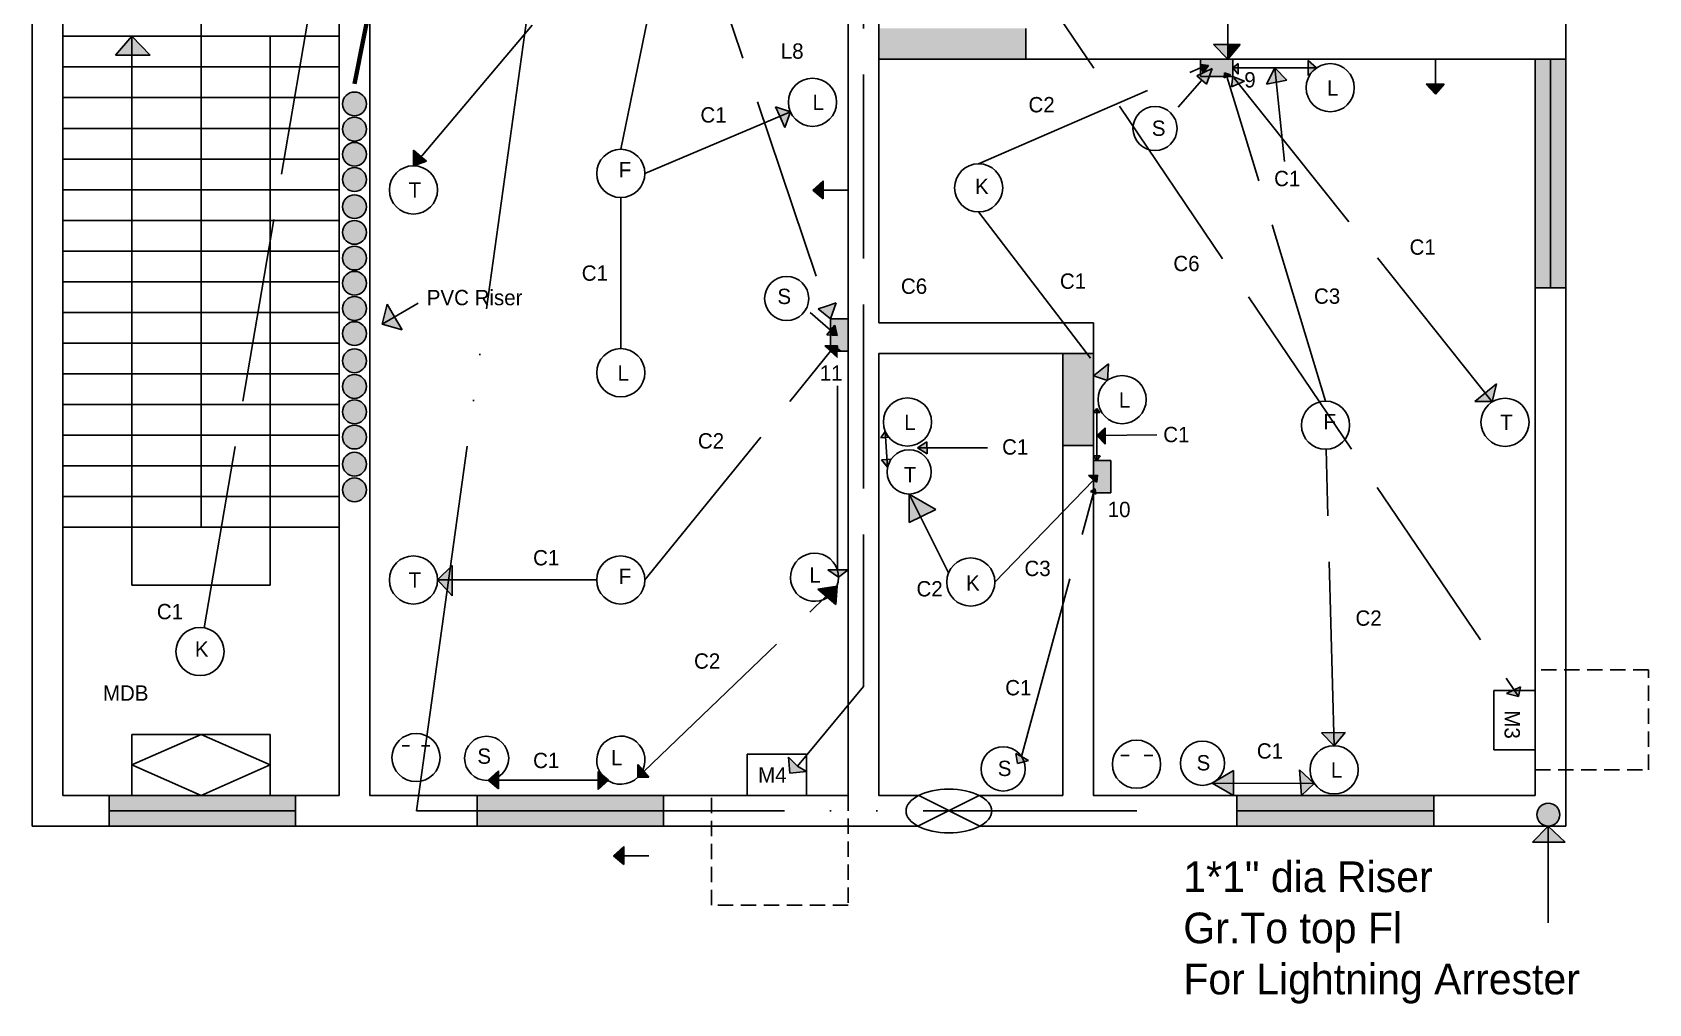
# Model space of a CAD drawing. Header units: inches. Extents: x -201 to 326, y -113 to 769.
# Drawn here: x -201 to 326, y -113 to 204 of the extents above; entities that cross this region are included whole.
import ezdxf

# ---------------------------------------------------------------- set-up
doc = ezdxf.new("R2010")
doc.units = ezdxf.units.IN
doc.header["$LTSCALE"] = 5
doc.header["$MEASUREMENT"] = 0
for name, pattern in [('ACAD_ISO02W100', [15, 12, -3]), ('ACAD_ISO05W100', [33, 24, -3, 0, -3, 0, -3]), ('DASHED2', [0.375, 0.25, -0.125]), ('DASHEDX2', [1.5, 1, -0.5])]:
    doc.linetypes.add(name, pattern=pattern)

msp = doc.modelspace()

# ---------------------------------------------------------------- hatches: boundary and pattern name
at = {"linetype": 'DASHED2'}
h = msp.add_hatch(color=4, dxfattribs=at)
h.paths.add_polyline_path([(255.93, -49.84), (191.75, -49.84), (191.75, -54.84), (255.93, -54.84)])
h.paths.add_polyline_path([(255.93, -44.84), (191.75, -44.84), (191.75, -49.84), (255.93, -49.84)])
h.paths.add_polyline_path([(298.96, 195.16), (293.96, 195.16), (293.96, 120.55), (298.96, 120.55)])
h.paths.add_polyline_path([(293.96, 195.16), (288.96, 195.16), (288.96, 120.55), (293.96, 120.55)])
h.paths.add_polyline_path([(-65.79, 708.16), (-103.52, 708.16), (-103.52, 703.16), (-65.79, 703.16)])
h.paths.add_polyline_path([(-65.79, 703.16), (-103.52, 703.16), (-103.52, 698.16), (-65.79, 698.16)])
at = {"linetype": 'ACAD_ISO02W100'}
h = msp.add_hatch(color=3, dxfattribs=at)
h.paths.add_polyline_path([(-99.63, 508.04), (-99.63, 502.07), (-96.17, 504.62)])
h.paths.add_polyline_path([(-92.37, 507.41), (-99.63, 508.04), (-96.17, 504.62)])
h.paths.add_polyline_path([(-96.7, 528.3), (-99.63, 523.71), (-91.34, 524.89)])
h.paths.add_polyline_path([(-96.7, 528.3), (-100.93, 531), (-99.63, 523.71)])
h.paths.add_polyline_path([(-31.27, 630.72), (-33.03, 627.97), (-30.52, 626.84)])
h.paths.add_polyline_path([(-31.27, 630.72), (-36.38, 629.47), (-33.03, 627.97)])
h.paths.add_polyline_path([(163.52, 431.07), (157.85, 429.49), (160.28, 424.7)])
h.paths.add_polyline_path([(155.22, 434.69), (157.85, 429.49), (163.52, 431.07)])
h.paths.add_polyline_path([(282.25, -10.64), (281.67, -10.64), (279.59, -11.58), (283.58, -12.62)])
h.paths.add_polyline_path([(283.98, -10.64), (282.25, -10.64), (283.58, -12.62)])
h.paths.add_polyline_path([(284.21, -9.5), (282.11, -10.44), (282.25, -10.64), (283.98, -10.64)])
h.paths.add_polyline_path([(48.44, -35.28), (45.55, -32.34), (46.01, -37.54), (51.41, -37.07)])
at = {"linetype": 'DASHED2'}
h = msp.add_hatch(color=252, dxfattribs=at)
h.paths.add_polyline_path([(-4.53, 460.23), (-10.21, 460.23), (-10.21, 449.64), (-4.53, 449.64)])
h.paths.add_polyline_path([(-93.55, 468.85), (-104.13, 468.85), (-104.13, 463.16), (-93.55, 463.16)])
h.paths.add_polyline_path([(0.37, 513.16), (-10.21, 513.16), (-10.21, 507.47), (0.37, 507.47)])
h.paths.add_polyline_path([(60.51, 528.84), (49.93, 528.84), (49.93, 523.16), (60.51, 523.16)])
h.paths.add_polyline_path([(178.74, 528.84), (168.15, 528.84), (168.15, 523.16), (178.74, 523.16)])
h.paths.add_polyline_path([(192.5, 528.84), (181.92, 528.84), (181.92, 523.16), (192.5, 523.16)])
h.paths.add_polyline_path([(300.14, 528.84), (289.56, 528.84), (289.56, 523.16), (298.96, 523.16), (300.14, 523.16)])
h.paths.add_polyline_path([(150.65, 64.37), (144.96, 64.37), (144.96, 53.79), (150.65, 53.79)])
h.paths.add_polyline_path([(64.96, 110.51), (59.27, 110.51), (59.27, 99.93), (64.96, 99.93)])
h.paths.add_polyline_path([(190.39, 195.16), (179.81, 195.16), (179.81, 189.47), (190.39, 189.47)])
h.paths.add_polyline_path([(11.46, 255.16), (0.87, 255.16), (0.87, 249.47), (11.46, 249.47)])
h.paths.add_polyline_path([(182.96, 311.16), (177.27, 311.16), (177.27, 300.57), (182.96, 300.57)])
h.paths.add_polyline_path([(238.66, 316.85), (228.08, 316.85), (228.08, 311.17), (238.66, 311.17)])
h.paths.add_polyline_path([(-101.04, 261.03), (-106.73, 261.03), (-106.73, 250.44), (-101.04, 250.44)])
h = msp.add_hatch(color=7)
h.paths.add_polyline_path([(182.68, 189.47), (179.81, 189.47), (179.81, 190.27), (178.67, 189.72), (181.79, 186.98)])
h.paths.add_polyline_path([(183.62, 192.11), (179.81, 190.27), (179.81, 189.47), (182.68, 189.47)])
h.paths.add_polyline_path([(53.45, 528.84), (52.8, 528.84), (53.21, 526.01), (56.72, 526.39)])
h.paths.add_polyline_path([(52.72, 529.39), (52.8, 528.84), (53.45, 528.84)])
h.paths.add_polyline_path([(173.14, 528.84), (172.49, 528.84), (172.9, 526.01), (176.41, 526.39)])
h.paths.add_polyline_path([(172.41, 529.39), (172.49, 528.84), (173.14, 528.84)])
h.paths.add_polyline_path([(293.59, 528.84), (292.94, 528.84), (293.34, 526.01), (296.86, 526.39)])
h.paths.add_polyline_path([(292.86, 529.39), (292.94, 528.84), (293.59, 528.84)])
h.paths.add_polyline_path([(60.63, 108.45), (59.27, 106.85), (59.27, 105.22), (61.37, 105.07)])
h.paths.add_polyline_path([(59.27, 106.85), (57.98, 105.32), (59.27, 105.22)])
h.paths.add_polyline_path([(6.91, 252.29), (2.68, 251.84), (4.55, 249.47), (6.08, 249.47)])
h.paths.add_polyline_path([(6.08, 249.47), (4.55, 249.47), (5.66, 248.06)])
h.paths.add_polyline_path([(-4.53, 455.9), (-4.53, 452.89), (-1.01, 453.27)])
h.paths.add_polyline_path([(-4.53, 455.9), (-5.01, 456.26), (-4.53, 452.89)])
h = msp.add_hatch(color=42, dxfattribs=at)
h.paths.add_polyline_path([(192.96, 407.16), (182.96, 407.16), (182.96, 359.16), (192.96, 359.16)])
h.paths.add_polyline_path([(222.96, 523.16), (192.96, 523.16), (192.96, 513.16), (222.96, 513.16)])
h.paths.add_polyline_path([(109.79, 523.16), (61.79, 523.16), (61.79, 513.16), (109.79, 513.16)])
h.paths.add_polyline_path([(-10.21, 499.16), (-20.21, 499.16), (-20.21, 463.16), (-10.21, 463.16)])
h.paths.add_polyline_path([(-55.04, 463.16), (-91.04, 463.16), (-91.04, 453.16), (-55.04, 453.16)])
h.paths.add_polyline_path([(64.96, 265.16), (16.96, 265.16), (16.96, 255.16), (64.96, 255.16)])
h.paths.add_polyline_path([(144.96, 99.16), (134.96, 99.16), (134.96, 69.16), (144.96, 69.16)])
at = {"linetype": 'ACAD_ISO02W100'}
h = msp.add_hatch(color=1, dxfattribs=at)
h.paths.add_polyline_path([(61.02, 115.66), (57.89, 114.6), (59.27, 110.51)])
h.paths.add_polyline_path([(57.89, 114.6), (55.19, 113.74), (59.27, 110.51)])
h.paths.add_polyline_path([(11.46, 253.81), (9.76, 254.38), (9.92, 251.25), (11.46, 252.31)])
h.paths.add_polyline_path([(12.92, 253.32), (11.46, 253.81), (11.46, 252.31)])
h.paths.add_polyline_path([(6.21, 260.2), (5.55, 257.17), (5.36, 255.16), (6.33, 255.16), (9.23, 256.89)])
h.paths.add_polyline_path([(6.33, 255.16), (5.36, 255.16), (5.31, 254.54)])
h.paths.add_polyline_path([(-30.8, 264), (-35.04, 262.26), (-32.39, 258.03), (-31.71, 260.67)])
h.paths.add_polyline_path([(-42.53, 263.13), (-42.53, 260.48), (-42.15, 258.25), (-38.08, 260.48)])
h.paths.add_polyline_path([(-97.55, 263.57), (-101.04, 260.16), (-97.55, 260.18)])
h.paths.add_polyline_path([(-97.55, 260.18), (-101.04, 260.16), (-97.55, 256.6)])
h.paths.add_polyline_path([(-36.77, 270.81), (-36.8, 270.85), (-38.48, 270.85), (-40.27, 270.46), (-40.27, 269.99), (-38.13, 267.71)])
h.paths.add_polyline_path([(-40.27, 270.46), (-40.63, 270.38), (-40.27, 269.99)])
h.paths.add_polyline_path([(-52.09, 351.26), (-54.27, 346.03), (-51.29, 346.54)])
h.paths.add_polyline_path([(-52.09, 351.26), (-51.29, 346.54), (-48.39, 346.93)])
h.paths.add_polyline_path([(-36.9, 354.13), (-40.91, 355.19), (-37.99, 349.99)])
h.paths.add_polyline_path([(-35.85, 358.09), (-40.91, 355.19), (-36.9, 354.13)])
h.paths.add_polyline_path([(188.79, 303.39), (186.28, 299.83), (188.79, 299.83)])
h.paths.add_polyline_path([(188.79, 303.39), (188.79, 299.83), (191.76, 299.83)])
h.paths.add_polyline_path([(188.79, 199.92), (184.07, 199.92), (188.79, 195.16)])
h.paths.add_polyline_path([(-39.72, 364.33), (-23.88, 364.33), (-23.88, 356.83), (-39.72, 356.83)], flags=9)
h = msp.add_hatch(color=7)
h.paths.add_polyline_path([(-168.54, 202.58), (-173.89, 196.4), (-168.54, 196.4)])
h.paths.add_polyline_path([(-168.54, 202.58), (-168.54, 196.4), (-162.66, 196.4)])
at = {"linetype": 'DASHED2'}
msp.add_hatch(color=44, dxfattribs=at).paths.add_polyline_path([(122.96, 205.16), (74.96, 205.16), (74.96, 195.16), (122.96, 195.16)])
for color, points in [(1, [(192.75, 199.92), (188.79, 199.92), (188.79, 195.16)]), (256, [(179.81, 193.39), (180.69, 190.69), (182.44, 193.08)]), (256, [(60.63, 108.45), (59.27, 106.85), (59.27, 105.22), (61.37, 105.07)]), (256, [(61.47, 101.65), (59.27, 101.65), (59.27, 99.93), (61.47, 99.93)]), (256, [(61.34, 23.41), (55.12, 22.38), (61.01, 17.37)]), (256, [(-3.64, -34.75), (-3.58, -38.87), (-0.07, -38.89)]), (4, [(-176.02, -54.84), (-115.28, -54.84), (-115.28, -44.84), (-176.02, -44.84)]), (4, [(4.75, -44.84), (-55.99, -44.84), (-55.99, -54.84), (4.75, -54.84)])]:
    msp.add_hatch(color=color).paths.add_polyline_path(points)
h = msp.add_hatch(color=256)
h.paths.add_polyline_path([(190.39, 189.47), (190.01, 186.07), (192.3, 187.08)])
h.paths.add_polyline_path([(190.39, 189.47), (192.3, 187.08), (194.25, 187.93)])
h.paths.add_polyline_path([(192.17, 192.31), (190.39, 192.31), (192.17, 190.24)])
h.paths.add_polyline_path([(192.19, 193.68), (190.39, 192.31), (192.17, 192.31)])
h.paths.add_polyline_path([(217.7, 192.28), (214.97, 192.28), (214.97, 189.78), (216.11, 190.82, -0.069161)])
h.paths.add_polyline_path([(214.97, 194.65), (214.97, 192.28), (217.7, 192.28)])
h.paths.add_polyline_path([(147.08, 93.6), (144.96, 91.86), (149.53, 90.39)])
h.paths.add_polyline_path([(149.82, 95.85), (147.08, 93.6), (149.53, 90.39)])
h.paths.add_polyline_path([(84.84, 53.38), (88.57, 45.92), (93.61, 48.38)])
h.paths.add_polyline_path([(84.84, 53.38), (84.84, 44.1), (88.57, 45.92)])
h.paths.add_polyline_path([(77.67, 64.64), (75.84, 64.55), (77.82, 62.18)])
h.paths.add_polyline_path([(78.94, 64.7), (77.67, 64.64), (77.82, 62.18, -0.096881)])
h.paths.add_polyline_path([(78.94, 64.7, 0.096881), (77.82, 62.18)])
h.paths.add_polyline_path([(90.7, 68.5), (87.59, 68.5), (90.78, 66.52)])
h.paths.add_polyline_path([(90.62, 70.44), (87.59, 68.5), (90.7, 68.5)])
h.paths.add_polyline_path([(77.09, 73.73), (77.21, 71.86), (78.17, 71.95, -0.066561)])
h.paths.add_polyline_path([(77.09, 73.73), (75.61, 71.72), (77.21, 71.86)])
h.paths.add_polyline_path([(77.09, 73.73, 0.066561), (78.17, 71.95)])
h.paths.add_polyline_path([(121.49, -32.18), (119.7, -31.17), (120.2, -34.46), (122.33, -33.86, 0.06544)])
h.paths.add_polyline_path([(121.49, -32.18, -0.06544), (122.33, -33.86), (123.75, -33.46)])
h.paths.add_polyline_path([(190.61, -40.84), (183.7, -40.81), (190.64, -44.84)])
h.paths.add_polyline_path([(190.57, -36.76), (184.16, -40.56, -0.018212), (183.7, -40.81), (190.61, -40.84)])
h.paths.add_polyline_path([(216.95, -40.97), (212.49, -40.95), (212.78, -44.84)])
h.paths.add_polyline_path([(212.15, -36.55), (212.49, -40.95), (216.95, -40.97)])
h.paths.add_polyline_path([(223.31, -24.41), (219.27, -24.43), (223.42, -28.66)])
h.paths.add_polyline_path([(226.99, -24.39), (223.31, -24.41), (223.42, -28.66)])
h.paths.add_polyline_path([(276.43, 89.27), (272.68, 86.28), (274.83, 83.59), (275.01, 83.59)])
h.paths.add_polyline_path([(272.68, 86.28), (269.32, 83.59), (274.83, 83.59)])
h = msp.add_hatch(color=256)
h.paths.add_polyline_path([(189.63, 190.01), (187.73, 190.68), (187.6, 189.47), (188.49, 189.47)])
h.paths.add_polyline_path([(188.49, 189.47), (187.6, 189.47), (187.55, 189.04)])
h = msp.add_hatch(color=256)
h.paths.add_polyline_path([(204.05, 192.3), (204.54, 187.57), (208.05, 188.29)])
h.paths.add_polyline_path([(204.05, 192.3), (201.39, 186.93), (204.54, 187.57)])
h = msp.add_hatch(color=256, dxfattribs=at)
h.paths.add_polyline_path([(253.45, 187.03), (256.46, 183.68), (256.46, 187.03)])
h.paths.add_polyline_path([(259.28, 187.03), (256.46, 187.03), (256.46, 183.68)])
h = msp.add_hatch(color=1)
edge = h.paths.add_edge_path()
edge.add_arc((-95.99, 180.53), 3.88, 0, 360)
h = msp.add_hatch(color=6)
edge = h.paths.add_edge_path()
edge.add_arc((-95.99, 54.74), 3.88, 0, 360)
edge = h.paths.add_edge_path()
edge.add_arc((-95.99, 63.11), 3.88, 0, 360)
edge = h.paths.add_edge_path()
edge.add_arc((-95.99, 71.96), 3.88, 0, 360)
edge = h.paths.add_edge_path()
edge.add_arc((-95.99, 80.17), 3.88, 0, 360)
edge = h.paths.add_edge_path()
edge.add_arc((-95.99, 88.45), 3.88, 0, 360)
edge = h.paths.add_edge_path()
edge.add_arc((-95.99, 96.82), 3.88, 0, 360)
edge = h.paths.add_edge_path()
edge.add_arc((-95.99, 105.67), 3.88, 0, 360)
edge = h.paths.add_edge_path()
edge.add_arc((-95.99, 113.87), 3.88, 0, 360)
edge = h.paths.add_edge_path()
edge.add_arc((-95.99, 122.08), 3.88, 0, 360)
edge = h.paths.add_edge_path()
edge.add_arc((-95.99, 130.3), 3.88, 0, 360)
edge = h.paths.add_edge_path()
edge.add_arc((-95.99, 138.68), 3.88, 0, 360)
edge = h.paths.add_edge_path()
edge.add_arc((-95.99, 147.05), 3.88, 0, 360)
edge = h.paths.add_edge_path()
edge.add_arc((-95.99, 155.9), 3.88, 0, 360)
edge = h.paths.add_edge_path()
edge.add_arc((-95.99, 164.11), 3.88, 0, 360)
edge = h.paths.add_edge_path()
edge.add_arc((-95.99, 172.31), 3.88, 0, 360)
edge = h.paths.add_edge_path()
edge.add_arc((-95.99, 180.53), 3.88, 0, 360)
h = msp.add_hatch(color=256)
h.paths.add_polyline_path([(46.12, 178), (42.72, 176.56), (44.32, 172.8)])
h.paths.add_polyline_path([(41.26, 179.59), (42.72, 176.56), (46.12, 178)])
h = msp.add_hatch(color=1)
edge = h.paths.add_edge_path()
edge.add_arc((-95.99, 54.74), 3.88, 0, 360)
edge = h.paths.add_edge_path()
edge.add_arc((-95.99, 63.11), 3.88, 0, 360)
edge = h.paths.add_edge_path()
edge.add_arc((-95.99, 71.96), 3.88, 0, 360)
edge = h.paths.add_edge_path()
edge.add_arc((-95.99, 80.17), 3.88, 0, 360)
edge = h.paths.add_edge_path()
edge.add_arc((-95.99, 88.45), 3.88, 0, 360)
edge = h.paths.add_edge_path()
edge.add_arc((-95.99, 96.82), 3.88, 0, 360)
edge = h.paths.add_edge_path()
edge.add_arc((-95.99, 105.67), 3.88, 0, 360)
edge = h.paths.add_edge_path()
edge.add_arc((-95.99, 113.87), 3.88, 0, 360)
edge = h.paths.add_edge_path()
edge.add_arc((-95.99, 122.08), 3.88, 0, 360)
edge = h.paths.add_edge_path()
edge.add_arc((-95.99, 130.3), 3.88, 0, 360)
edge = h.paths.add_edge_path()
edge.add_arc((-95.99, 138.68), 3.88, 0, 360)
edge = h.paths.add_edge_path()
edge.add_arc((-95.99, 147.05), 3.88, 0, 360)
edge = h.paths.add_edge_path()
edge.add_arc((-95.99, 155.9), 3.88, 0, 360)
edge = h.paths.add_edge_path()
edge.add_arc((-95.99, 164.11), 3.88, 0, 360)
edge = h.paths.add_edge_path()
edge.add_arc((-95.99, 172.31), 3.88, 0, 360)
edge = h.paths.add_edge_path()
edge.add_line((-85.38, 115.22), (-87, 108.73))
h = msp.add_hatch(color=256)
h.paths.add_polyline_path([(-74.26, 163.32), (-76.77, 165.44), (-76.77, 160.36)])
h.paths.add_polyline_path([(-72.52, 161.85), (-74.26, 163.32), (-76.77, 160.36)])
h = msp.add_hatch(color=0, dxfattribs=at)
h.paths.add_polyline_path([(56.84, 155.42), (53.48, 152.42), (56.84, 152.42)])
h.paths.add_polyline_path([(56.84, 149.6), (56.84, 152.42), (53.48, 152.42)])
h = msp.add_hatch(color=1)
edge = h.paths.add_edge_path()
edge.add_arc((-95.99, 130.3), 3.88, 0, 360)
at = {"linetype": 'ByBlock'}
h = msp.add_hatch(color=0, dxfattribs=at)
h.paths.add_polyline_path([(-85.38, 115.22), (-87, 108.73), (-82.95, 111.11)])
h.paths.add_polyline_path([(-82.95, 111.11), (-87, 108.73), (-80.44, 106.86)])
h = msp.add_hatch(color=256)
h.paths.add_polyline_path([(61.5, 99.93), (59.27, 99.93), (61.5, 97.92)])
h.paths.add_polyline_path([(61.47, 101.65), (59.27, 101.65), (59.27, 99.93), (61.47, 99.93)])
h.paths.add_polyline_path([(59.27, 101.65), (57.36, 101.65), (59.27, 99.93)])
h = msp.add_hatch(color=256)
h.paths.add_polyline_path([(61.47, 100.79), (61.47, 99.93), (61.5, 99.93), (62.64, 99.93)])
h.paths.add_polyline_path([(61.47, 100.79), (60.31, 99.93), (61.47, 99.93)])
at = {"linetype": 'ACAD_ISO02W100'}
h = msp.add_hatch(color=1, dxfattribs=at)
h.paths.add_polyline_path([(146.05, 65.82), (146.05, 65.86), (144.96, 65.86), (146.05, 64.37)])
h.paths.add_polyline_path([(147.17, 65.82), (146.05, 65.82), (146.05, 64.37)])
h.paths.add_polyline_path([(146.05, 81.3), (144.96, 80.01), (146.05, 79.99)])
h.paths.add_polyline_path([(146.05, 81.3), (146.05, 79.99), (147.08, 79.99)])
h = msp.add_hatch(color=1)
h.paths.add_polyline_path([(148.8, 72.52), (146.08, 72.5), (148.82, 69.69)])
h.paths.add_polyline_path([(148.8, 74.93), (146.08, 72.5), (148.8, 72.52)])
h = msp.add_hatch(color=256)
h.paths.add_polyline_path([(146.25, 59.59), (144.96, 59.54), (144.96, 57.92), (146.11, 57.22)])
h.paths.add_polyline_path([(144.96, 59.54), (143.35, 59.48), (144.96, 57.92)])
h.paths.add_polyline_path([(144.96, 54.75), (144.01, 54.19), (144.96, 53.79)])
h.paths.add_polyline_path([(145.69, 53.79), (144.96, 53.79), (145.75, 53.39)])
h.paths.add_polyline_path([(145.5, 55.07), (144.96, 54.75), (144.96, 53.79), (145.69, 53.79)])
h = msp.add_hatch(color=256)
h.paths.add_polyline_path([(-64.1, 25.38), (-68.91, 25.38), (-64.1, 20.21)])
h.paths.add_polyline_path([(-64.1, 30.13), (-68.91, 25.38), (-64.1, 25.38)])
h = msp.add_hatch(color=256)
h.paths.add_polyline_path([(64.96, 28.67), (61.5, 28.67, -0.078104), (61.87, 26.26)])
h.paths.add_polyline_path([(61.5, 28.67), (58.3, 28.67), (61.87, 26.26, 0.078104)])
at = {"linetype": 'DASHED2'}
h = msp.add_hatch(color=0, dxfattribs=at)
h.paths.add_polyline_path([(-49, -36.85), (-52.36, -39.85), (-49, -39.85)])
h.paths.add_polyline_path([(-49, -42.67), (-49, -39.85), (-52.36, -39.85)])
h = msp.add_hatch(color=0, dxfattribs=at)
h.paths.add_polyline_path([(-16.52, -42.86), (-13.16, -39.85), (-16.52, -39.85)])
h.paths.add_polyline_path([(-16.52, -37.03), (-16.52, -39.85), (-13.16, -39.85)])
at = {"lineweight": -2}
msp.add_hatch(color=5, dxfattribs=at).paths.add_polyline_path([(296.98, -51.12, 1), (289.53, -51.12, 1)])
h = msp.add_hatch(color=256, dxfattribs=at)
h.paths.add_polyline_path([(293.26, -54.84), (288.12, -60.12), (293.26, -60.12)])
h.paths.add_polyline_path([(293.26, -54.84), (293.26, -60.12), (298.8, -60.12)])
at = {"linetype": 'DASHED2'}
h = msp.add_hatch(color=0, dxfattribs=at)
h.paths.add_polyline_path([(-8.13, -61.53), (-11.49, -64.54), (-8.13, -64.54)])
h.paths.add_polyline_path([(-8.13, -67.36), (-8.13, -64.54), (-11.49, -64.54)])

# ---------------------------------------------------------------- linework, layer by layer
for p, q in [((-201.04, 463.16), (-201.04, -54.84)), ((-191.04, 453.16), (-191.04, -44.84)), ((-146.04, 242.58), (-146.04, 42.58)), ((298.96, -54.84), (298.96, 215.89)), ((-101.04, 202.58), (-191.04, 202.58)), ((-191.04, 202.58), (-146.04, 202.58)), ((-168.54, 202.58), (-173.89, 196.4)), ((-168.54, 202.58), (-168.54, 23.66)), ((-162.66, 196.4), (-168.54, 202.58)), ((-123.54, 202.58), (-123.54, 23.66)), ((74.96, 205.16), (74.96, 195.16)), ((122.96, 195.16), (122.96, 205.16)), ((-173.89, 196.4), (-162.66, 196.4)), ((74.96, 195.16), (122.96, 195.16)), ((144.96, 195.16), (122.96, 195.16)), ((179.81, 189.47), (179.81, 195.16)), ((190.39, 195.16), (190.39, 189.47)), ((288.96, -44.84), (288.96, 195.16)), ((288.96, 195.16), (298.96, 195.16)), ((298.96, 195.16), (298.96, 120.55)), ((-101.04, 192.58), (-191.04, 192.58)), ((178.67, 189.72), (183.62, 192.11)), ((179.81, 193.39), (180.69, 190.69)), ((182.44, 193.08), (179.81, 193.39)), ((179.81, 192.31), (180.13, 192.42)), ((180.69, 190.69), (182.44, 193.08)), ((183.62, 192.11), (181.79, 186.98)), ((187.55, 189.04), (187.73, 190.68)), ((187.73, 190.68), (189.63, 190.01)), ((189.63, 190.01), (188.49, 189.47)), ((192.19, 193.68), (190.39, 192.31)), ((190.39, 192.31), (192.17, 190.24)), ((192.17, 192.31), (192.19, 193.68)), ((192.17, 190.24), (192.17, 192.31)), ((204.05, 192.3), (201.39, 186.93)), ((207.26, 161.75), (204.05, 192.3)), ((208.05, 188.29), (204.05, 192.3)), ((214.97, 192.28), (214.97, 194.65)), ((214.97, 194.65), (217.7, 192.28)), ((217.7, 192.28), (214.97, 189.78)), ((214.97, 189.78), (214.97, 192.28)), ((172.57, 179.49), (180.28, 188.3)), ((181.79, 186.98), (178.67, 189.72)), ((190.39, 189.47), (179.81, 189.47)), ((180.28, 188.3), (180.28, 188.3)), ((180.28, 188.3), (181.79, 186.98)), ((188.49, 189.47), (187.55, 189.04)), ((190.39, 189.47), (190.01, 186.07)), ((190.01, 186.07), (192.3, 187.08)), ((194.25, 187.93), (190.39, 189.47)), ((192.3, 187.08), (194.25, 187.93)), ((201.39, 186.93), (208.05, 188.29)), ((-101.04, 182.58), (-191.04, 182.58)), ((42.72, 176.56), (41.26, 179.59)), ((41.26, 179.59), (46.12, 178)), ((44.32, 172.8), (42.72, 176.56)), ((46.12, 178), (44.32, 172.8)), ((-101.04, 172.58), (-191.04, 172.58)), ((-76.77, 160.36), (-76.77, 165.44)), ((-76.77, 165.44), (-74.26, 163.32)), ((-101.04, 162.58), (-191.04, 162.58)), ((-72.52, 161.85), (-76.77, 160.36)), ((-74.26, 163.32), (-72.52, 161.85)), ((288.96, 153.13), (288.96, 163.13)), ((-101.04, 152.58), (-191.04, 152.58)), ((-101.04, 142.58), (-191.04, 142.58)), ((-101.04, 132.58), (-191.04, 132.58)), ((-101.04, 122.58), (-191.04, 122.58)), ((298.96, 120.55), (288.96, 120.55)), ((-101.04, 112.58), (-191.04, 112.58)), ((52.59, 112.51), (59.27, 106.85)), ((60.63, 108.45), (57.98, 105.32)), ((59.27, 99.93), (59.27, 110.51)), ((59.27, 110.51), (64.96, 110.51)), ((61.37, 105.07), (60.63, 108.45)), ((-101.04, 102.58), (-191.04, 102.58)), ((59.27, 99.93), (57.36, 101.65)), ((57.36, 101.65), (61.47, 101.65)), ((57.98, 105.32), (61.37, 105.07)), ((61.47, 100.79), (60.31, 99.93)), ((61.47, 101.65), (61.47, 99.93)), ((62.64, 99.93), (61.47, 100.79)), ((64.96, 99.93), (59.27, 99.93)), ((59.27, 99.93), (61.5, 97.92)), ((60.31, 99.93), (61.5, 99.93)), ((61.47, 99.93), (62.64, 99.93)), ((134.96, 99.16), (144.96, 99.16)), ((134.96, 69.16), (134.96, 99.16)), ((144.96, 69.16), (144.96, 99.16)), ((149.82, 95.85), (144.96, 91.86)), ((149.53, 90.39), (149.82, 95.85)), ((-101.04, 92.58), (-191.04, 92.58)), ((144.96, 91.86), (149.53, 90.39)), ((276.43, 89.27), (269.32, 83.59)), ((274.96, 83.42), (276.43, 89.27)), ((-101.04, 82.58), (-191.04, 82.58)), ((269.32, 83.59), (275.25, 83.59)), ((-101.04, 72.58), (-191.04, 72.58)), ((77.09, 73.73), (75.61, 71.72)), ((75.61, 71.72), (78.17, 71.95)), ((78.17, 71.95), (77.09, 73.73)), ((90.62, 70.44), (87.59, 68.5)), ((90.78, 66.52), (90.62, 70.44)), ((134.96, 69.16), (144.96, 69.16)), ((78.94, 64.7), (75.84, 64.55)), ((75.84, 64.55), (77.82, 62.18)), ((77.82, 62.18), (78.94, 64.7)), ((87.59, 68.5), (90.78, 66.52)), ((144.96, 64.37), (144.96, 64.37)), ((144.96, 64.37), (150.65, 64.37)), ((150.65, 64.37), (150.65, 53.79)), ((-101.04, 62.58), (-191.04, 62.58)), ((143.35, 59.48), (146.25, 59.59)), ((144.96, 57.92), (143.35, 59.48)), ((146.25, 59.59), (146.11, 57.22)), ((84.84, 53.38), (84.84, 44.1)), ((93.61, 48.38), (84.84, 53.38)), ((144.01, 54.19), (145.5, 55.07)), ((144.96, 53.79), (144.01, 54.19)), ((146.11, 57.22), (144.96, 57.92)), ((150.65, 53.79), (144.96, 53.79)), ((145.75, 53.39), (144.96, 53.79)), ((145.5, 55.07), (145.75, 53.39)), ((-101.04, 52.58), (-191.04, 52.58)), ((84.84, 44.1), (93.61, 48.38)), ((-101.04, 42.58), (-191.04, 42.58)), ((-64.1, 30.13), (-68.91, 25.38)), ((-64.1, 25.38), (-64.1, 30.13)), ((61.5, 28.67), (58.3, 28.67)), ((58.3, 28.67), (64.96, 28.67)), ((61.87, 26.26), (58.3, 28.67)), ((64.96, 28.67), (61.87, 26.26)), ((-168.54, 23.66), (-123.54, 23.66)), ((-68.91, 25.38), (-64.1, 20.21)), ((-64.1, 20.21), (-64.1, 25.38)), ((55.12, 22.38), (61.34, 23.41)), ((61.01, 17.37), (55.12, 22.38)), ((61.34, 23.41), (61.01, 17.37)), ((288.96, -10.64), (275.53, -10.64)), ((275.53, -10.64), (275.53, -29.97)), ((-168.54, -24.95), (-123.54, -24.95)), ((-146.04, -24.95), (-168.54, -24.95)), ((-168.54, -24.95), (-168.54, -44.84)), ((-168.54, -34.9), (-146.04, -24.95)), ((-146.04, -24.95), (-123.54, -24.95)), ((-146.04, -24.95), (-123.54, -34.9)), ((-123.54, -24.95), (-123.54, -44.84)), ((226.99, -24.39), (219.27, -24.43)), ((219.27, -24.43), (223.42, -28.66)), ((223.42, -28.66), (226.99, -24.39)), ((-80.5, -28.68), (-78.07, -28.68)), ((-74.18, -28.68), (-71.45, -28.68)), ((51.41, -31.42), (32.08, -31.42)), ((32.08, -31.42), (32.08, -44.84)), ((51.41, -44.84), (51.41, -31.42)), ((120.2, -34.46), (119.7, -31.17)), ((119.7, -31.17), (121.49, -32.18)), ((275.53, -29.97), (288.96, -29.97)), ((-146.04, -44.84), (-168.54, -34.9)), ((-123.54, -34.9), (-146.04, -44.84)), ((-3.58, -38.87), (-3.64, -34.75)), ((-3.64, -34.75), (-0.07, -38.89)), ((123.75, -33.46), (120.2, -34.46)), ((121.49, -32.18), (123.75, -33.46)), ((153.86, -31.78), (156.61, -31.78)), ((161.53, -31.78), (164.28, -31.78)), ((190.57, -36.76), (184.16, -40.56)), ((190.64, -44.84), (190.57, -36.76)), ((212.78, -44.84), (212.15, -36.55)), ((212.15, -36.55), (216.95, -40.97)), ((288.96, -36.47), (288.96, -36.47)), ((-0.07, -38.89), (-3.58, -38.87)), ((183.7, -40.81), (190.64, -44.84)), ((216.95, -40.97), (212.78, -44.84)), ((-191.04, -44.84), (-101.04, -44.84)), ((-176.02, -44.84), (-176.02, -54.84)), ((-115.28, -44.84), (-176.02, -44.84)), ((-115.28, -54.84), (-115.28, -44.84)), ((-91.04, -44.84), (64.96, -44.84)), ((-55.99, -44.84), (-55.99, -54.84)), ((4.75, -44.84), (-55.99, -44.84)), ((4.75, -54.84), (4.75, -44.84)), ((74.96, -44.84), (88.02, -44.84)), ((107.65, -44.84), (87.72, -54.84)), ((88.02, -44.84), (107.94, -54.84)), ((107.65, -44.84), (134.96, -44.84)), ((144.96, -44.84), (288.96, -44.84)), ((153.29, -44.84), (144.96, -44.84)), ((191.75, -44.84), (191.75, -54.84)), ((255.93, -54.84), (255.93, -44.84)), ((-201.04, -54.84), (87.72, -54.84)), ((-176.02, -54.84), (-115.28, -54.84)), ((-55.99, -54.84), (4.75, -54.84)), ((107.94, -54.84), (298.96, -54.84)), ((191.75, -54.84), (255.93, -54.84))]:
    msp.add_line(p, q)
at = {"color": 5, "linetype": 'ACAD_ISO05W100'}
for q in [(-17.95, 365.47), (159.06, -49.84)]:
    msp.add_line((-75.78, -49.84), q, dxfattribs=at)
at = {"color": 6, "linetype": 'ACAD_ISO02W100', "lineweight": 140}
msp.add_line((-96.04, 187.12), (-63.41, 351.26), dxfattribs=at)
at = {"color": 3, "linetype": 'ACAD_ISO02W100'}
for p, q in [((69.41, 304.03), (282.25, -10.64)), ((69.96, 265.16), (69.96, -9.32)), ((69.96, -9.32), (48.44, -35.28)), ((284.21, -9.5), (279.59, -11.58)), ((283.58, -12.62), (284.21, -9.5)), ((279.59, -11.58), (283.58, -12.62)), ((282.25, -10.64), (283.58, -12.62)), ((46.01, -37.54), (45.55, -32.34)), ((45.55, -32.34), (48.44, -35.28)), ((48.44, -35.28), (51.41, -37.07)), ((51.41, -37.07), (46.01, -37.54))]:
    msp.add_line(p, q, dxfattribs=at)
at = {"color": 1, "linetype": 'ACAD_ISO02W100'}
for p, q in [((188.79, 303.39), (188.79, 195.16)), ((11.46, 252.31), (59.27, 110.51)), ((188.79, 199.92), (184.07, 199.92)), ((184.07, 199.92), (188.79, 195.16)), ((188.79, 195.16), (192.75, 199.92)), ((192.75, 199.92), (188.79, 199.92)), ((57.89, 114.6), (55.19, 113.74)), ((55.19, 113.74), (59.27, 110.51)), ((61.02, 115.66), (57.89, 114.6)), ((59.27, 110.51), (61.02, 115.66)), ((146.05, 81.3), (144.96, 80.01)), ((144.96, 80.01), (146.05, 79.99)), ((146.05, 64.37), (146.05, 81.3)), ((146.05, 81.3), (146.05, 79.69)), ((147.08, 79.99), (146.05, 81.3)), ((146.05, 79.69), (146.05, 79.99)), ((146.05, 79.99), (147.08, 79.99)), ((146.05, 65.86), (144.96, 65.86)), ((144.96, 65.86), (146.05, 64.37)), ((146.05, 64.37), (146.05, 65.86)), ((146.05, 65.86), (146.05, 65.86)), ((146.05, 64.37), (146.05, 65.82)), ((146.05, 65.82), (146.05, 64.37)), ((146.05, 65.82), (147.17, 65.82)), ((147.17, 65.82), (146.05, 64.37))]:
    msp.add_line(p, q, dxfattribs=at)
at = {"linetype": 'ACAD_ISO02W100'}
for p, q in [((-145.04, 9.78), (-103.16, 254.92)), ((-76.77, 160.36), (0.87, 252.31)), ((-9.16, 165.74), (8.11, 249.47)), ((107.52, 161.04), (179.81, 192.31)), ((190.39, 192.31), (217.7, 192.28)), ((220.63, 83.68), (188.49, 189.47)), ((274.96, 83.42), (190.39, 189.47)), ((-1.31, 157.89), (46.12, 178)), ((-9.16, 100.77), (-9.16, 150.03)), ((107.52, 145.33), (149.53, 90.39)), ((-1.31, 25.38), (59.27, 99.93)), ((61.5, 28.67), (61.5, 99.93)), ((77.82, 62.18), (77.09, 73.73)), ((223.42, -28.66), (220.84, 67.97)), ((97.7, 27.69), (84.84, 53.38)), ((112.81, 24.7), (144.96, 57.92)), ((121.49, -32.18), (144.96, 53.79)), ((-68.91, 25.38), (-17.02, 25.38)), ((-1.67, -37.04), (57.85, 20.06)), ((-49, -39.85), (-16.52, -39.85)), ((216.95, -40.97), (183.7, -40.81))]:
    msp.add_line(p, q, dxfattribs=at)
at = {"linetype": 'ByBlock'}
for p, q in [((256.46, 195.16), (256.46, 183.68)), ((256.46, 183.68), (253.45, 187.03)), ((253.45, 187.03), (256.46, 187.03)), ((256.46, 183.68), (259.28, 187.03)), ((259.28, 187.03), (256.46, 187.03)), ((87.59, 68.5), (110.44, 68.5))]:
    msp.add_line(p, q, dxfattribs=at)
at = {"color": 18, "true_color": 0x000000}
for p, q in [((293.96, 120.55), (293.96, 195.16)), ((-176.02, -49.84), (-115.28, -49.84)), ((-55.99, -49.84), (4.75, -49.84)), ((191.75, -49.84), (255.93, -49.84))]:
    msp.add_line(p, q, dxfattribs=at)
at = {"linetype": 'DASHED2'}
msp.add_line((256.46, 187.03), (256.46, 183.68), dxfattribs=at)
at = {"color": 0, "linetype": 'ByBlock'}
for p, q in [((53.48, 152.42), (56.84, 155.42)), ((56.84, 155.42), (56.84, 152.42)), ((64.96, 152.42), (53.48, 152.42)), ((53.48, 152.42), (56.84, 149.6)), ((56.84, 149.6), (56.84, 152.42)), ((-87, 108.73), (-75.27, 115.64)), ((-85.38, 115.22), (-87, 108.73)), ((-82.95, 111.11), (-85.38, 115.22)), ((-80.44, 106.86), (-82.95, 111.11)), ((-87, 108.73), (-80.44, 106.86)), ((-52.36, -39.85), (-49, -36.85)), ((-49, -36.85), (-49, -39.85)), ((-52.36, -39.85), (-49, -42.67)), ((-49, -42.67), (-49, -39.85)), ((-13.16, -39.85), (-16.52, -37.03)), ((-16.52, -37.03), (-16.52, -39.85)), ((-13.16, -39.85), (-16.52, -42.86)), ((-16.52, -42.86), (-16.52, -39.85)), ((-11.49, -64.54), (-8.13, -61.53)), ((-8.13, -61.53), (-8.13, -64.54)), ((-0.01, -64.54), (-11.49, -64.54)), ((-11.49, -64.54), (-8.13, -67.36)), ((-8.13, -67.36), (-8.13, -64.54))]:
    msp.add_line(p, q, dxfattribs=at)
at = {"color": 3}
msp.add_line((59.27, 106.85), (60.63, 108.45), dxfattribs=at)
at = {"color": 1}
for p, q in [((148.8, 74.93), (146.08, 72.5)), ((148.8, 72.52), (148.8, 74.93)), ((146.08, 72.5), (165.63, 72.65)), ((146.08, 72.5), (148.82, 69.69)), ((148.82, 69.69), (148.8, 72.52))]:
    msp.add_line(p, q, dxfattribs=at)
at = {"linetype": 'DASHEDX2'}
for p, q in [((325.99, -3.89), (288.96, -3.89)), ((325.99, -36.47), (325.99, -3.89)), ((288.96, -36.47), (325.99, -36.47)), ((20.4, -80.62), (20.4, -44.84)), ((64.96, -44.84), (64.96, -80.62)), ((64.96, -80.62), (20.4, -80.62))]:
    msp.add_line(p, q, dxfattribs=at)
at = {"lineweight": -2}
for p, q in [((293.26, -54.84), (288.12, -60.12)), ((293.26, -54.84), (293.26, -67.44)), ((298.8, -60.12), (293.26, -54.84)), ((288.12, -60.12), (293.26, -60.12)), ((293.26, -60.12), (298.8, -60.12)), ((293.26, -67.44), (293.26, -86.41))]:
    msp.add_line(p, q, dxfattribs=at)
for points in [[(-101.04, -44.84), (-101.04, 265.16), (16.96, 265.16)], [(64.96, 265.16), (74.96, 265.16), (74.96, 109.16)], [(64.96, 255.16), (64.96, -44.84), (-91.04, -44.84), (-91.04, 255.16), (16.96, 255.16)], [(298.96, 215.89), (298.96, 195.16)], [(144.96, 195.16), (288.96, 195.16), (288.96, -44.84), (144.96, -44.84), (144.96, 69.16)], [(288.96, 195.16), (182.96, 195.16)], [(64.96, -44.84), (64.96, 109.16)], [(74.96, 109.16), (144.96, 109.16), (144.96, 99.16)], [(144.96, 99.16), (144.96, 109.16)], [(88.02, -44.84), (74.96, -44.84), (74.96, 99.16), (134.96, 99.16)], [(74.96, 99.16), (74.96, -44.84)], [(134.96, 69.16), (134.96, -44.84), (107.65, -44.84)], [(144.96, 69.16), (144.96, -44.84)], [(74.96, -54.84), (-101.04, -54.84)], [(87.72, -54.84), (64.96, -54.84)], [(144.96, -54.84), (107.94, -54.84)]]:
    msp.add_lwpolyline(points)
for centre, radius in [((222.16, 185.82), 7.85), ((53.35, 181.07), 7.85), ((-95.99, 180.53), 3.88), ((165.03, 172.55), 7.2), ((-95.99, 172.31), 3.88), ((-95.99, 164.11), 3.88), ((-9.16, 157.89), 7.85), ((-95.99, 155.9), 3.88), ((-76.77, 152.51), 7.85), ((107.52, 153.18), 7.85), ((-95.99, 147.05), 3.88), ((-95.99, 138.68), 3.88), ((-95.99, 130.3), 3.88), ((-95.99, 122.08), 3.88), ((44.93, 117.1), 7.2), ((-95.99, 113.87), 3.88), ((-95.99, 105.67), 3.88), ((-95.99, 96.82), 3.88), ((-9.16, 92.92), 7.85), ((-95.99, 88.45), 3.88), ((154.3, 84.16), 7.85), ((84.3, 76.86), 7.85), ((279.16, 76.78), 7.85), ((-95.99, 80.17), 3.88), ((220.63, 75.82), 7.85), ((-95.99, 71.96), 3.88), ((-95.99, 63.11), 3.88), ((84.84, 60.58), 7.2), ((-95.99, 54.74), 3.88), ((-76.77, 25.38), 7.85), ((-9.16, 25.38), 7.85), ((104.96, 24.7), 7.85), ((-146.36, 2.04), 7.85), ((-75.92, -32.5), 7.85), ((-52.9, -32.75), 7.2), ((115.53, -36.21), 7.2), ((158.99, -34.68), 7.85), ((180.49, -34.37), 7.2), ((223.42, -36.51), 7.85)]:
    msp.add_circle(centre, radius)
msp.add_circle((293.26, -51.12), 3.73, dxfattribs=at)
for centre, start, end in [((54.02, 26.26), 338.6939, 303.0062), ((-9.16, -33.35), 335.3326, 315.3371)]:
    msp.add_arc(centre, 7.85, start, end)
msp.add_ellipse((97.83, -49.92), major_axis=(-13.98, 0), ratio=0.509979)

# ---------------------------------------------------------------- texts
at = {"char_height": 5, "attachment_point": 1}
for s, insert, width in [('L8', (43.01, 200.26), 18.46), ('L', (221.1, 188.24), 8.5744), ('C1', (16.8, 179.47), 16.4301), ('L', (53.35, 183.56), 8.5744), ('C2', (123.78, 182.79), 19.3521), ('S', (163.99, 175.12), 6.3823), ('F', (-9.83, 161.58), 9.8465), ('C1', (203.86, 158.73), 16.4301), ('T', (-78.35, 154.97), 8.2368), ('K', (106.33, 156.16), 9.1407), ('C1', (248.04, 136.39), 16.4301), ('C1', (-21.9, 127.9), 16.4301), ('C1', (134.02, 125.28), 16.4301), ('S', (41.91, 120.31), 6.3823), ('C3', (216.87, 120.4), 16.3885), ('L', (-10.22, 95.34), 8.5744), ('L', (153.24, 86.58), 8.5744), ('L', (83.24, 79.28), 8.5744), ('F', (219.96, 79.52), 9.8465), ('T', (277.57, 79.24), 8.2368), ('C2', (15.98, 73.21), 19.3521), ('C1', (115.17, 71.23), 16.4301), ('T', (83.1, 62.16), 8.2368), ('C1', (-37.76, 35.13), 16.4301), ('C3', (122.46, 31.65), 16.3885), ('T', (-78.35, 27.84), 8.2368), ('F', (-9.83, 29.07), 9.8465), ('L', (52.29, 29.52), 10.4096), ('K', (103.4, 26.91), 9.1407), ('C2', (87.26, 25.01), 19.3521), ('C1', (-160.44, 17.57), 11.606), ('C2', (230.4, 15.46), 19.3521), ('K', (-148.04, 5.35), 9.1407), ('C2', (14.72, 1.46), 19.3521), ('C1', (116.18, -7.23), 16.4301), ('S', (-55.92, -29.53), 6.3823), ('C1', (-37.76, -30.95), 16.4301), ('L', (-12.33, -30), 8.5744), ('C1', (198.24, -27.85), 16.4301), ('S', (113.76, -33.53), 6.3823), ('S', (178.58, -31.7), 6.3823), ('L', (222.36, -34.09), 8.5744)]:
    msp.add_mtext(s, dxfattribs=dict(at, insert=insert, width=width))
at = {"color": 1, "char_height": 5, "attachment_point": 1}
for s, insert, width in [('9', (194.14, 190.9), 9.3248), ('11', (55.72, 95.32), 9.2383), ('10', (149.6, 50.86), 9.4339), ('MDB', (-178.02, -8.98), 31.9798)]:
    msp.add_mtext(s, dxfattribs=dict(at, insert=insert, width=width))
at = {"color": 3, "linetype": 'ACAD_ISO02W100', "char_height": 5, "width": 7.9174, "attachment_point": 1}
for insert in [(171.01, 131.02), (82.18, 123.63)]:
    msp.add_mtext('C6', dxfattribs=dict(at, insert=insert))
at = {"color": 0, "linetype": 'ByBlock', "insert": (-72.43, 119.92), "char_height": 5, "width": 41.3366, "attachment_point": 1}
msp.add_mtext('PVC Riser', dxfattribs=at)
at = {"color": 1, "linetype": 'ACAD_ISO02W100', "insert": (167.71, 75.29), "char_height": 5, "width": 12.1626, "attachment_point": 1}
msp.add_mtext('C1', dxfattribs=at)
at = {"color": 3, "linetype": 'DASHED2', "insert": (284.01, -17.11), "char_height": 5, "width": 23.4169, "attachment_point": 1, "rotation": 270}
msp.add_mtext('M3', dxfattribs=at)
at = {"color": 3, "linetype": 'DASHED2', "insert": (35.62, -35.66), "char_height": 5, "width": 13.0094, "attachment_point": 1}
msp.add_mtext('M4', dxfattribs=at)
at = {"lineweight": -2, "insert": (174.26, -66.36), "char_height": 10, "width": 248.0563, "attachment_point": 1}
msp.add_mtext('1*1" dia Riser\\PGr.To top Fl\\PFor Lightning Arrester', dxfattribs=at)

doc.saveas('drawing.dxf')
